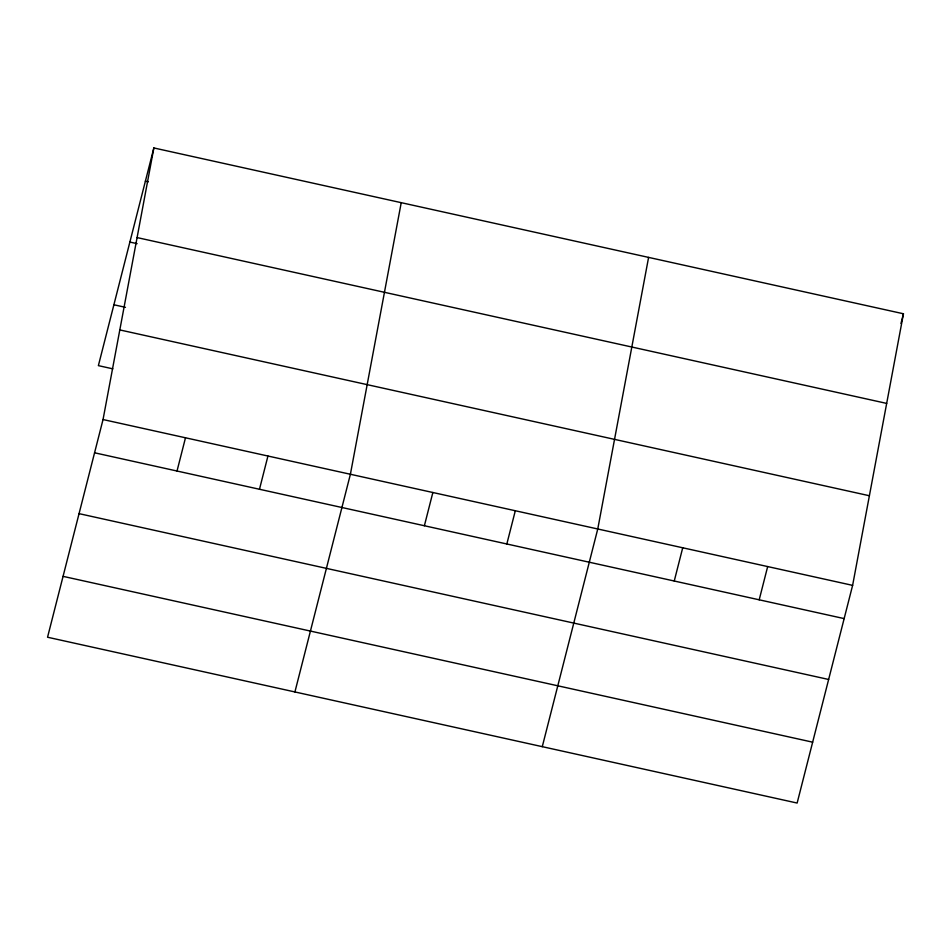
<?xml version="1.0" encoding="UTF-8"?>
<svg xmlns="http://www.w3.org/2000/svg" width="951" height="951" viewBox="0 0 951 951"><rect width="100%" height="100%" fill="white"/><g stroke="black" fill="none" stroke-linecap="round" stroke-linejoin="round"><path stroke-width="1.43" d="M103.041 419.546L153.86 147.952L903.45 313.771L852.619 585.364L797.14 803.048L47.55 637.229L103.041 419.546L852.619 585.364M401.227 202.682L350.396 474.264L294.917 691.948M648.594 257.4L597.763 528.982L542.284 746.666M153.86 147.952L98.381 365.636L112.836 368.833M177.017 471.018L185.493 437.781M259.48 489.254L267.944 456.028M424.384 525.737L432.86 492.499M506.835 543.984L515.311 510.746M674.247 581.013L682.723 547.776M759.195 599.808L767.671 566.57M900.977 323.471L903.45 313.771M145.384 181.189L148.285 181.831M137.087 237.584L886.677 403.402M129.871 242.053L137.11 243.658M113.894 304.772L125.461 307.328M119.814 329.926L869.392 495.744M94.565 452.783L844.155 618.602M79.052 513.647L828.642 679.466M63.063 576.354L812.653 742.172"/></g></svg>
